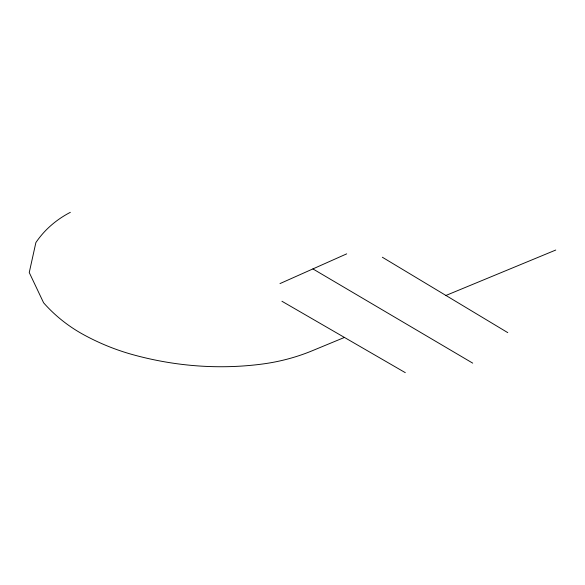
<?xml version="1.0" encoding="UTF-8"?>
<svg xmlns="http://www.w3.org/2000/svg" width="585" height="585" viewBox="0 0 585 585"><rect width="100%" height="100%" fill="white"/><g stroke="black" fill="none" stroke-linecap="round" stroke-linejoin="round"><path stroke-width="0.88" d="M279.988 283.586L346.7 253.853M344.441 337.435L312.302 350.729A208.633 189.898 28.6 0 1 261.912 364.097A343.68 317.406 50.7 0 1 133.256 354.788A209.306 186.666 33.2 0 1 83.333 334.532A128.254 110.017 29.5 0 1 43.597 302.781L29.25 272.537L35.875 242.592A122.55 102.075 24.7 0 1 70.346 212.333M445.931 295.462L555.75 250.044M281.933 301.253L405.303 372.667M312.909 268.917L472.717 363.146M382.356 257.239L507.773 332.638"/></g></svg>
